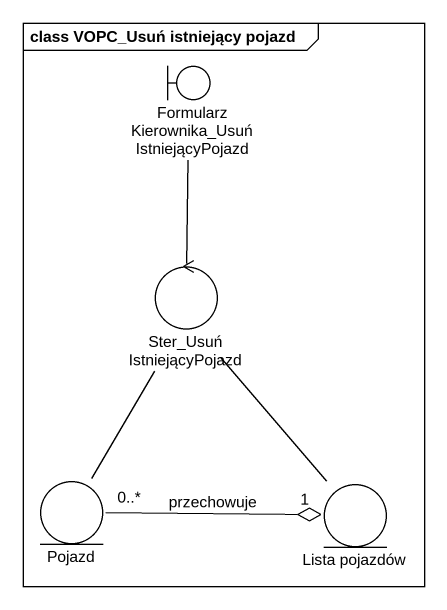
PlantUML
@startuml
mainframe class VOPC_Usuń istniejący pojazd
boundary "FormularzKierownika_UsuńIstniejącyPojazd" as FormularzKierownika
control Ster_UsuńIstniejącyPojazd
entity Pojazd
entity "Lista pojazdów" as Lista_pojazdów
FormularzKierownika -- Ster_UsuńIstniejącyPojazd
Ster_UsuńIstniejącyPojazd -- Pojazd
Ster_UsuńIstniejącyPojazd -- Lista_pojazdów
Pojazd "0..*" -right-o "1" Lista_pojazdów : przechowuje
@enduml
